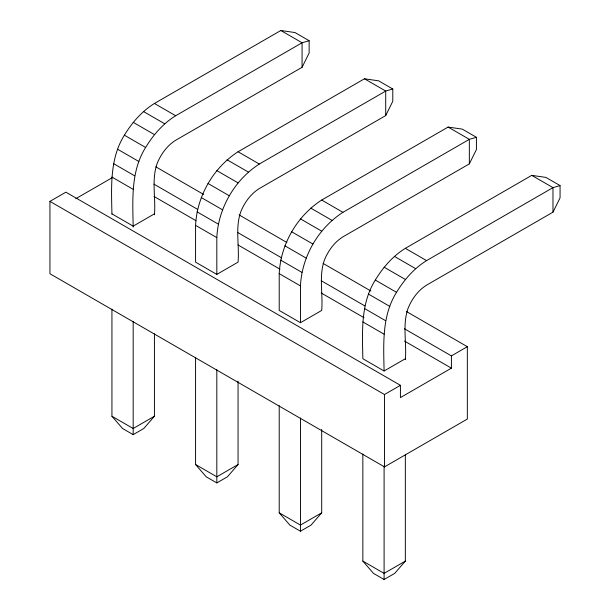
<?xml version="1.0" encoding="UTF-8"?>
<svg xmlns="http://www.w3.org/2000/svg" width="610" height="610" viewBox="0 0 610 610"><rect width="100%" height="100%" fill="white"/><g stroke="black" fill="none" stroke-linecap="round" stroke-linejoin="round"><path stroke-width="0.91" d="M111.935 214.125C111.424 187.43 109.51 158.844 124.379 135.191C132.019 122.618 141.833 111.287 154.422 103.479L280.829 30.5L294.988 32.543L309.148 40.717L309.148 52.986L302.072 67.298L175.672 140.269C167.155 145.569 161.071 153.987 157.273 163.16C151.242 179.675 155.954 197.724 154.422 214.804M133.178 227.072C132.721 200.164 130.616 171.319 145.622 147.46C153.262 134.879 163.076 123.548 175.672 115.74L302.072 42.769L309.148 40.717M195.574 225.357C196.984 196.008 213.347 167.658 238.06 151.768L364.46 78.789L378.627 80.833L392.787 89.007L392.787 101.275L385.711 115.58L259.303 188.559C250.794 193.858 244.702 202.276 240.912 211.449C234.964 227.652 239.524 245.373 238.06 262.147L216.817 274.416L195.574 262.147L195.574 225.357L216.817 237.618L216.817 274.416M216.817 237.618C218.227 208.269 234.598 179.927 259.303 164.029L385.711 91.05L392.787 89.007M279.212 273.646C280.623 244.297 296.986 215.948 321.699 200.049L448.098 127.078L462.266 129.122L476.425 137.296L476.425 149.564L469.342 163.869L342.942 236.848C334.425 242.147 328.34 250.565 324.543 259.738C318.603 275.941 323.163 293.662 321.699 310.437L300.455 322.705L279.212 310.437L279.212 273.646L300.455 285.907L300.455 322.705M300.455 285.907C301.866 256.558 318.229 228.209 342.942 212.318L469.342 139.339L476.425 137.296M405.337 358.726L384.094 370.994L362.851 358.726C362.317 332.114 360.472 303.627 375.295 280.051C382.935 267.477 392.749 256.147 405.337 248.339L531.737 175.36L545.897 177.403L560.064 185.585L560.064 197.846L552.98 212.158L426.581 285.137C418.063 290.436 411.979 298.854 408.182 308.019C402.158 324.535 406.862 342.584 405.337 359.671M384.094 370.994C383.56 344.375 381.715 315.896 396.538 292.32C404.178 279.746 413.992 268.415 426.581 260.607L552.98 187.628L560.064 185.585M154.422 333.784L154.422 416.241L143.8 428.502L133.178 434.64L122.557 428.502L111.935 416.241L111.935 309.14M238.06 381.12L238.06 464.53L227.438 476.791L216.817 482.922L206.195 476.791L195.574 464.53L195.574 357.429M321.699 429.409L321.699 512.812L311.077 525.08L300.455 531.211L289.834 525.08L279.212 512.812L279.212 405.719M405.337 454.953L405.337 561.101L394.716 573.37L384.094 579.5L373.472 573.37L362.851 561.101L362.851 454.008M406.359 311.481L467.336 346.686L467.336 419.055L384.483 466.886L49.936 273.738L49.936 201.369L65.872 192.173L400.419 385.322L400.419 397.59L451.408 368.15L451.408 355.889L404.438 328.767M75.739 198.738L112.743 177.373M154.422 213.866L133.178 226.127L111.935 213.866M154.422 416.241L133.178 428.502L111.935 416.241M238.06 464.53L216.817 476.791L195.574 464.53M49.936 201.369L384.483 394.525L400.419 385.322M451.408 355.889L467.336 346.686M321.699 512.812L300.455 525.08L279.212 512.812M405.337 561.101L384.094 573.37L362.851 561.101M280.829 30.5L302.072 42.769L302.072 67.298M364.46 78.789L385.711 91.05L385.711 115.58M448.098 127.078L469.342 139.339L469.342 163.869M531.737 175.36L552.98 187.628L552.98 212.158M154.422 103.479L175.672 115.74M238.06 151.768L259.303 164.029M321.699 200.049L342.942 212.318M405.337 248.339L426.581 260.607M143.426 111.5L164.669 123.761M227.065 159.782L248.308 172.05M310.704 208.071L331.947 220.34M394.342 256.36L415.585 268.629M133.178 122.313L154.422 134.581M216.817 170.602L238.06 182.87M300.455 218.891L321.699 231.152M384.094 267.18L405.337 279.441M124.379 135.191L145.622 147.46M208.018 183.48L229.261 195.741M291.656 231.769L312.899 244.03M375.295 280.051L396.538 292.32M155.863 166.858L203.656 194.453M239.089 214.911L286.875 242.498M323.132 263.436L370.926 291.023M117.631 149.252L138.874 161.513M201.269 197.541L222.513 209.802M284.9 245.822L306.151 258.091M368.539 294.111L389.782 306.38M153.933 184.144L197.609 209.36M237.984 232.669L281.66 257.885M321.211 280.722L364.879 305.93M113.384 163.533L134.627 175.802M197.022 211.822L218.266 224.083M280.661 260.112L301.904 272.373M364.3 308.393L385.543 320.662M153.933 196.412L195.962 220.675M237.984 244.938L280.013 269.201M321.211 292.983L364.056 317.726M404.438 341.036L451.408 368.15M111.935 177.068L133.178 189.336M362.851 321.927L384.094 334.196M384.483 394.525L384.483 466.886M384.094 466.269L384.094 579.5M300.455 417.98L300.455 531.211M216.817 369.698L216.817 482.922M133.178 321.409L133.178 434.64"/></g></svg>
